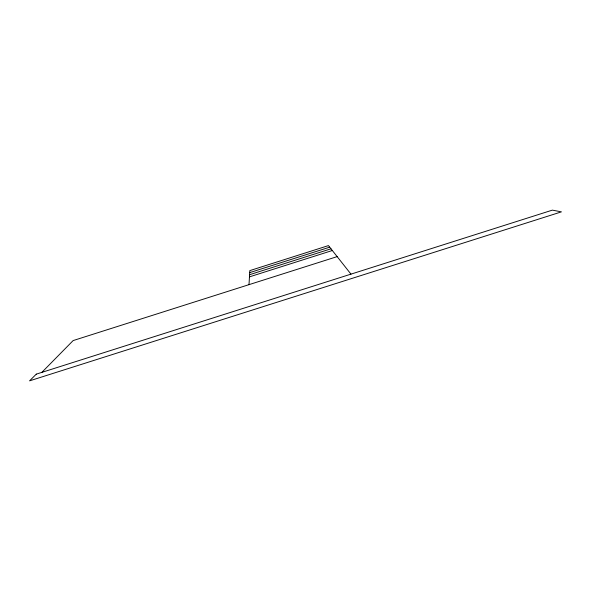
<?xml version="1.0" encoding="UTF-8"?>
<svg xmlns="http://www.w3.org/2000/svg" width="591" height="591" viewBox="0 0 591 591"><rect width="100%" height="100%" fill="white"/><g stroke="black" fill="none" stroke-linecap="round" stroke-linejoin="round"><path stroke-width="0.89" d="M249.01 284.648L249.808 270.619L328.456 245.597L350.965 274.135M41.865 372.36L73.144 340.571L337.151 256.62M249.69 272.628L329.697 247.178M249.572 274.712L330.99 248.811M249.454 276.869L332.327 250.51M36.28 374.14L29.55 380.863L561.45 211.859L552.356 210.137L36.28 374.14"/></g></svg>
